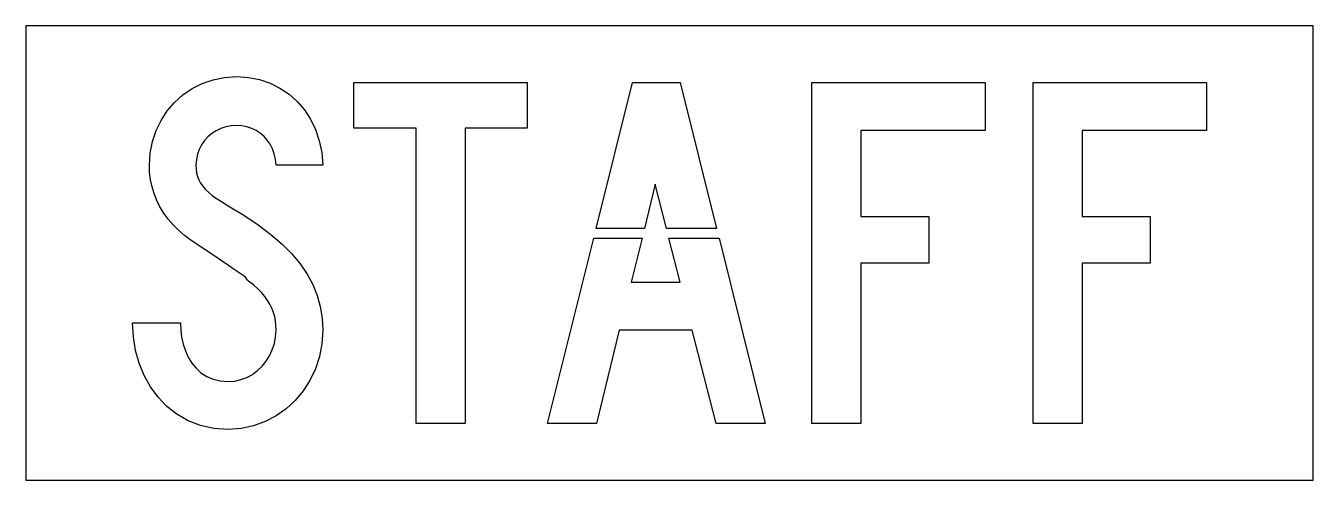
# Model space of a CAD drawing. Extents: x 0 to 68, y 0 to 24.
import ezdxf

# ---------------------------------------------------------------- set-up
doc = ezdxf.new("R2010")
doc.units = 0
doc.layers.add('CUT', color=7, linetype='Continuous')
doc.layers.add('OUTSIDE', color=1, linetype='Continuous')

msp = doc.modelspace()

# ---------------------------------------------------------------- linework, layer by layer
at = {"layer": 'CUT'}
for points in [[(15.01, 5.2752), (14.6536, 4.719), (14.2324, 4.215), (13.7554, 3.774), (13.2244, 3.3978), (12.6484, 3.0954), (12.031, 2.8704), (11.3776, 2.7318), (10.6972, 2.685), (9.934, 2.739), (9.2248, 2.8938), (8.575, 3.1458), (7.9828, 3.4824), (7.4518, 3.8964), (6.9856, 4.3824), (6.5842, 4.9278), (6.2512, 5.529), (5.9884, 6.1752), (5.7994, 6.8574), (5.6824, 7.5702), (5.6428, 8.3046), (8.17, 8.3046), (8.1862, 7.9266), (8.2348, 7.5504), (8.3158, 7.1814), (8.4328, 6.8286), (8.5822, 6.4956), (8.7694, 6.1896), (8.9944, 5.9142), (9.2554, 5.6766), (9.556, 5.4804), (9.8944, 5.3346), (10.276, 5.2428), (10.6972, 5.2104), (11.0374, 5.2356), (11.3668, 5.3112), (11.6764, 5.43), (11.968, 5.592), (12.238, 5.79), (12.481, 6.024), (12.6952, 6.2868), (12.877, 6.5766), (13.0228, 6.8898), (13.1326, 7.221), (13.1992, 7.5684), (13.2226, 7.9266), (13.2154, 8.1732), (13.1902, 8.4126), (13.147, 8.6412), (13.084, 8.8644), (13.003, 9.0804), (12.8986, 9.2928), (12.7726, 9.4998), (12.6232, 9.7032), (12.4504, 9.9066), (12.2506, 10.1082), (12.0238, 10.3116), (11.77, 10.515), (11.7016, 10.5906), (11.6674, 10.6356), (11.6512, 10.6644), (11.6296, 10.6932), (11.581, 10.7364), (11.4856, 10.8084), (11.3218, 10.9236), (11.068, 11.0964), (10.7044, 11.3412), (10.2094, 11.676), (9.5596, 12.1116), (8.7388, 12.6624), (8.3896, 12.9234), (8.071, 13.1988), (7.7794, 13.4886), (7.5202, 13.7928), (7.2898, 14.1096), (7.0882, 14.439), (6.9172, 14.781), (6.7786, 15.1338), (6.6688, 15.4956), (6.5914, 15.87), (6.5428, 16.2516), (6.5284, 16.6422), (6.5698, 17.2776), (6.6904, 17.8878), (6.8848, 18.4656), (7.1476, 19.0038), (7.4752, 19.5024), (7.8622, 19.9506), (8.3032, 20.3448), (8.7928, 20.6796), (9.3256, 20.9496), (9.898, 21.1494), (10.5046, 21.2736), (11.1382, 21.315), (11.7574, 21.2754), (12.3478, 21.1584), (12.9058, 20.9676), (13.426, 20.7084), (13.9048, 20.3826), (14.335, 19.9974), (14.7166, 19.5546), (15.0406, 19.0614), (15.3034, 18.5178), (15.5032, 17.931), (15.631, 17.3046), (15.685, 16.6422), (13.2226, 16.6422), (13.1902, 16.9482), (13.1254, 17.2344), (13.03, 17.5008), (12.9076, 17.7438), (12.7564, 17.9634), (12.5836, 18.1578), (12.3874, 18.3252), (12.1696, 18.4674), (11.9356, 18.579), (11.6836, 18.66), (11.4172, 18.7086), (11.1382, 18.7266), (10.8448, 18.7086), (10.5622, 18.6546), (10.2958, 18.57), (10.0492, 18.453), (9.8206, 18.3072), (9.6154, 18.1344), (9.4336, 17.9364), (9.2806, 17.715), (9.1582, 17.4738), (9.0664, 17.2128), (9.0106, 16.9356), (8.9908, 16.6422), (8.9998, 16.428), (9.025, 16.2282), (9.0718, 16.041), (9.1384, 15.861), (9.2302, 15.6882), (9.3472, 15.5208), (9.4912, 15.357), (9.664, 15.1914), (9.871, 15.0258), (10.1086, 14.8548), (10.384, 14.6802), (10.6972, 14.4948), (11.5234, 13.9908), (12.2722, 13.4868), (12.9418, 12.9792), (13.534, 12.4698), (14.0506, 11.9514), (14.4934, 11.424), (14.8642, 10.884), (15.1648, 10.3314), (15.3952, 9.7608), (15.5572, 9.1722), (15.6544, 8.5602), (15.685, 7.9266), (15.64, 7.212), (15.5086, 6.5298), (15.2962, 5.8818)], [(20.6116, 18.6006), (17.3284, 18.6006), (17.3284, 21), (26.4868, 21), (26.4868, 18.6006), (23.2018, 18.6006), (23.2018, 3), (20.6116, 3)], [(32.0434, 21), (34.5706, 21), (36.4904, 13.2932), (33.843, 13.2932), (33.244, 15.6324), (32.6734, 13.2932), (30.1236, 13.2932)], [(47.7052, 13.926), (47.7052, 11.4636), (44.1052, 11.4636), (44.1052, 3), (41.5168, 3), (41.5168, 21), (50.6734, 21), (50.6734, 18.4728), (44.1052, 18.4728), (44.1052, 13.926)], [(59.389, 11.4636), (55.789, 11.4636), (55.789, 3), (53.2006, 3), (53.2006, 21), (62.3572, 21), (62.3572, 18.4728), (55.789, 18.4728), (55.789, 13.926), (59.389, 13.926)], [(29.9986, 12.7912), (32.551, 12.7912), (31.9804, 10.452), (34.5706, 10.452), (33.9716, 12.7912), (36.6154, 12.7912), (39.0544, 3), (36.4642, 3), (35.2006, 7.9266), (31.3486, 7.9266), (30.148, 3), (27.5596, 3)]]:
    msp.add_lwpolyline(points, close=True, dxfattribs=at)
at = {"layer": 'OUTSIDE'}
msp.add_lwpolyline([(0, 0), (68, 0), (68, 24), (0, 24)], close=True, dxfattribs=at)

doc.saveas('drawing.dxf')
